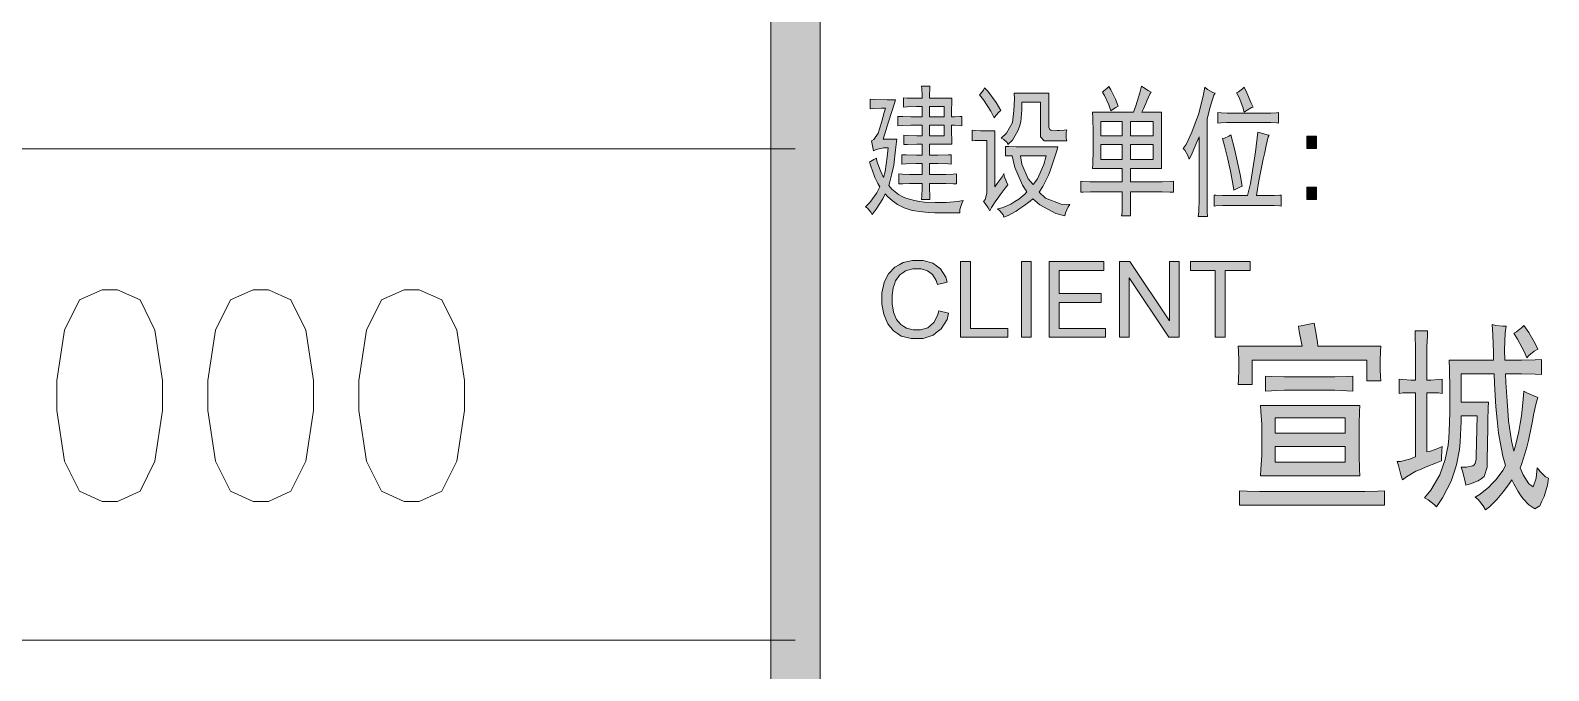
# Model space of a CAD drawing. Header units: millimetres. Extents: x 0 to 586, y 0 to 414.
# Drawn here: x 530.69 to 551.93, y 69.58 to 78.54 of the extents above; entities that cross this region are included whole.
import ezdxf

# ---------------------------------------------------------------- set-up
doc = ezdxf.new("R2010")
doc.units = ezdxf.units.MM

msp = doc.modelspace()

# ---------------------------------------------------------------- hatches: boundary and pattern name
h = msp.add_hatch(color=0)
h.dxf.hatch_style = 2
h.paths.add_polyline_path([(541.736139, 9.860139), (541.048222, 9.860139), (541.048222, 404.223361), (541.736139, 404.223361)])
h = msp.add_hatch(color=0)
h.paths.add_polyline_path([(543.164889, 77.593472), (543.164889, 77.642861), (543.161361, 77.727528), (543.157833, 77.762806), (543.27425, 77.762806), (543.270722, 77.727528), (543.267194, 77.642861), (543.267194, 77.593472), (543.581167, 77.593472), (543.581167, 77.547611), (543.577639, 77.417083), (543.577639, 77.332417), (543.616444, 77.332417), (543.690528, 77.335944), (543.722278, 77.339472), (543.722278, 77.205417), (543.694056, 77.212472), (543.619972, 77.216), (543.577639, 77.216), (543.577639, 77.127806), (543.581167, 76.997278), (543.581167, 76.951417), (543.267194, 76.951417), (543.267194, 76.796194), (543.383611, 76.796194), (543.531778, 76.799722), (543.570583, 76.80325), (543.570583, 76.672722), (543.535306, 76.67625), (543.383611, 76.679778), (543.267194, 76.679778), (543.267194, 76.524556), (543.443583, 76.524556), (543.4965, 76.524556), (543.598806, 76.531611), (543.644667, 76.535139), (543.644667, 76.394028), (543.598806, 76.397556), (543.4965, 76.401083), (543.443583, 76.401083), (543.267194, 76.401083), (543.267194, 76.337583), (543.270722, 76.224694), (543.27425, 76.178833), (543.157833, 76.178833), (543.161361, 76.224694), (543.164889, 76.337583), (543.164889, 76.401083), (543.030833, 76.401083), (542.9885, 76.401083), (542.89325, 76.397556), (542.840333, 76.394028), (542.840333, 76.535139), (542.889722, 76.531611), (542.9885, 76.524556), (543.037889, 76.524556), (543.164889, 76.524556), (543.164889, 76.679778), (543.08375, 76.679778), (542.942639, 76.67625), (542.879139, 76.672722), (542.879139, 76.80325), (542.942639, 76.799722), (543.087278, 76.796194), (543.164889, 76.796194), (543.164889, 76.951417), (543.090806, 76.951417), (542.960278, 76.947889), (542.910889, 76.944361), (542.910889, 77.074889), (542.960278, 77.071361), (543.090806, 77.067833), (543.164889, 77.067833), (543.164889, 77.216), (543.059056, 77.216), (543.006139, 77.216), (542.89325, 77.212472), (542.826222, 77.205417), (542.826222, 77.339472), (542.89325, 77.335944), (543.006139, 77.332417), (543.059056, 77.332417), (543.164889, 77.332417), (543.164889, 77.477056), (543.087278, 77.477056), (542.95675, 77.473528), (542.903833, 77.47), (542.903833, 77.600528), (542.95675, 77.597), (543.087278, 77.593472)])
h.paths.add_polyline_path([(543.471806, 77.067833), (543.471806, 77.216), (543.267194, 77.216), (543.267194, 77.067833)])
h.paths.add_polyline_path([(543.471806, 77.332417), (543.471806, 77.477056), (543.267194, 77.477056), (543.267194, 77.332417)])
h = msp.add_hatch(color=0)
h.paths.add_polyline_path([(546.51275, 77.399444), (546.51275, 76.61275), (546.078833, 76.61275), (546.078833, 76.425778), (546.459833, 76.425778), (546.523333, 76.425778), (546.636222, 76.429306), (546.682083, 76.432833), (546.682083, 76.277611), (546.632694, 76.281139), (546.523333, 76.284667), (546.459833, 76.284667), (546.078833, 76.284667), (546.078833, 76.164722), (546.082361, 75.995389), (546.082361, 75.946), (545.955361, 75.946), (545.962417, 75.995389), (545.965944, 76.164722), (545.965944, 76.284667), (545.592, 76.284667), (545.521444, 76.284667), (545.419139, 76.281139), (545.387389, 76.277611), (545.387389, 76.432833), (545.415611, 76.429306), (545.510861, 76.425778), (545.577889, 76.425778), (545.965944, 76.425778), (545.965944, 76.61275), (545.549667, 76.61275), (545.553194, 76.67625), (545.556722, 76.86675), (545.556722, 76.990222), (545.556722, 77.113694), (545.553194, 77.318306), (545.549667, 77.399444), (546.124694, 77.399444), (546.156444, 77.487639), (546.212889, 77.671083), (546.234056, 77.762806), (546.262278, 77.745167), (546.329306, 77.702833), (546.368111, 77.678139), (546.357528, 77.6605), (546.325778, 77.600528), (546.308139, 77.558194), (546.294028, 77.519389), (546.25875, 77.43825), (546.241111, 77.399444)])
h.paths.add_polyline_path([(546.396333, 76.736222), (546.396333, 76.944361), (546.078833, 76.944361), (546.078833, 76.736222)])
h.paths.add_polyline_path([(546.396333, 77.067833), (546.396333, 77.268917), (546.078833, 77.268917), (546.078833, 77.067833)])
h.paths.add_polyline_path([(545.965944, 76.736222), (545.965944, 76.944361), (545.666083, 76.944361), (545.666083, 76.736222)])
h.paths.add_polyline_path([(545.965944, 77.067833), (545.965944, 77.268917), (545.666083, 77.268917), (545.666083, 77.067833)])
h = msp.add_hatch(color=0)
h.dxf.hatch_style = 2
h.paths.add_polyline_path([(545.775444, 77.75575), (545.803667, 77.713417), (545.870694, 77.579361), (545.9095, 77.484111), (545.87775, 77.466472), (545.824833, 77.431194), (545.803667, 77.417083), (545.775444, 77.50175), (545.719, 77.632278), (545.68725, 77.678139), (545.708417, 77.695778), (545.754278, 77.734583)])
h = msp.add_hatch(color=0)
h.dxf.hatch_style = 2
h.paths.add_polyline_path([(542.794472, 77.572306), (542.783889, 77.540556), (542.695694, 77.265389), (542.618083, 77.021972), (542.812111, 77.021972), (542.794472, 76.870278), (542.769778, 76.658611), (542.755667, 76.595111), (542.741556, 76.535139), (542.713333, 76.42225), (542.699222, 76.372861), (542.741556, 76.319944), (542.833278, 76.245861), (542.886194, 76.221167), (542.939111, 76.196472), (543.059056, 76.161194), (543.129611, 76.150611), (543.200167, 76.140028), (543.348333, 76.132972), (543.425944, 76.1365), (543.503556, 76.1365), (543.662306, 76.150611), (543.739917, 76.161194), (543.71875, 76.122389), (543.694056, 76.037722), (543.694056, 75.991861), (543.56, 75.988333), (543.341278, 75.991861), (543.253083, 75.995389), (543.168417, 76.002444), (543.027306, 76.023611), (542.970861, 76.04125), (542.914417, 76.058889), (542.819167, 76.10475), (542.783889, 76.132972), (542.748611, 76.157667), (542.681583, 76.221167), (542.646306, 76.256444), (542.614556, 76.185889), (542.522833, 76.04125), (542.466389, 75.967167), (542.44875, 75.998917), (542.402889, 76.055361), (542.374667, 76.076528), (542.434639, 76.132972), (542.533417, 76.270556), (542.572222, 76.355222), (542.547528, 76.401083), (542.505194, 76.48575), (542.487556, 76.524556), (542.473444, 76.563361), (542.441694, 76.655083), (542.427583, 76.704472), (542.441694, 76.708), (542.491083, 76.736222), (542.526361, 76.757389), (542.533417, 76.711528), (542.582806, 76.577472), (542.625139, 76.48575), (542.646306, 76.566889), (542.678056, 76.775028), (542.688639, 76.8985), (542.625139, 76.8985), (542.522833, 76.877333), (542.484028, 76.859694), (542.455806, 76.997278), (542.491083, 77.014917), (542.551056, 77.103111), (542.572222, 77.180722), (542.596917, 77.254806), (542.635722, 77.392389), (542.653361, 77.455889), (542.596917, 77.455889), (542.487556, 77.452361), (542.438167, 77.445306), (542.438167, 77.579361), (542.498139, 77.575833), (542.674528, 77.572306)])
h = msp.add_hatch(color=0)
h.dxf.hatch_style = 2
h.paths.add_polyline_path([(544.039778, 77.741639), (544.085639, 77.69225), (544.202056, 77.5335), (544.265556, 77.424139), (544.244389, 77.402972), (544.198528, 77.353583), (544.173833, 77.321833), (544.124444, 77.413556), (544.022139, 77.572306), (543.965694, 77.639333), (543.983333, 77.656972), (544.022139, 77.706361)])
h = msp.add_hatch(color=0)
h.dxf.hatch_style = 2
h.paths.add_polyline_path([(544.921722, 76.997278), (544.872333, 76.997278), (544.822944, 77.053722), (544.819417, 77.106639), (544.819417, 77.540556), (544.561889, 77.540556), (544.561889, 77.431194), (544.54425, 77.261861), (544.526611, 77.198361), (544.505444, 77.138389), (544.427833, 77.007861), (544.364333, 76.944361), (544.35375, 76.972583), (544.307889, 77.018444), (544.272611, 77.036083), (544.346694, 77.103111), (544.427833, 77.254806), (544.438417, 77.339472), (544.449, 77.424139), (544.456056, 77.586417), (544.452528, 77.664028), (544.939361, 77.664028), (544.935833, 77.618167), (544.935833, 77.50175), (544.935833, 77.431194), (544.935833, 77.223056), (544.935833, 77.191306), (544.949944, 77.156028), (544.967583, 77.148972), (544.981694, 77.141917), (545.027556, 77.138389), (545.055778, 77.141917), (545.084, 77.141917), (545.151028, 77.148972), (545.189833, 77.1525), (545.182778, 77.113694), (545.182778, 77.036083), (545.189833, 76.997278)])
h = msp.add_hatch(color=0)
h.dxf.hatch_style = 2
h.paths.add_polyline_path([(547.267694, 77.664028), (547.246528, 77.635806), (547.190083, 77.455889), (547.151278, 77.300667), (547.151278, 76.316417), (547.151278, 76.192944), (547.154806, 76.002444), (547.158333, 75.938944), (547.027806, 75.938944), (547.034861, 76.005972), (547.041917, 76.192944), (547.041917, 76.309361), (547.041917, 77.053722), (546.996056, 76.947889), (546.929028, 76.792667), (546.900806, 76.743278), (546.883167, 76.792667), (546.840833, 76.86675), (546.819667, 76.891444), (546.858472, 76.944361), (546.939611, 77.12075), (546.985472, 77.244222), (547.031333, 77.367694), (547.098361, 77.621694), (547.123056, 77.748694), (547.158333, 77.716944), (547.232417, 77.674611)])
h = msp.add_hatch(color=0)
h.dxf.hatch_style = 2
h.paths.add_polyline_path([(547.673389, 77.748694), (547.708667, 77.667556), (547.768639, 77.526444), (547.796861, 77.47), (547.772167, 77.462944), (547.712194, 77.427667), (547.673389, 77.399444), (547.652222, 77.47), (547.599306, 77.604056), (547.564028, 77.671083), (547.59225, 77.685194), (547.648694, 77.724)])
h = msp.add_hatch(color=0)
h.dxf.hatch_style = 2
h.paths.add_polyline_path([(547.994417, 77.385333), (548.043806, 77.385333), (548.124944, 77.388861), (548.149639, 77.392389), (548.149639, 77.244222), (548.124944, 77.24775), (548.043806, 77.254806), (547.987361, 77.254806), (547.468778, 77.254806), (547.429972, 77.254806), (547.345306, 77.24775), (547.302972, 77.244222), (547.302972, 77.392389), (547.348833, 77.388861), (547.4335, 77.385333), (547.468778, 77.385333)])
h = msp.add_hatch(color=0)
h.dxf.hatch_style = 2
h.paths.add_polyline_path([(544.184417, 77.138389), (544.184417, 77.067833), (544.180889, 76.912611), (544.180889, 76.827944), (544.180889, 76.355222), (544.216167, 76.401083), (544.283194, 76.496333), (544.307889, 76.542194), (544.314944, 76.503389), (544.346694, 76.42225), (544.364333, 76.379917), (544.329056, 76.334056), (544.2585, 76.242333), (544.22675, 76.2), (544.195, 76.157667), (544.135028, 76.065944), (544.110333, 76.016556), (544.089167, 76.058889), (544.046833, 76.122389), (544.022139, 76.147083), (544.046833, 76.178833), (544.071528, 76.267028), (544.071528, 76.323472), (544.071528, 77.004333), (544.008028, 77.004333), (543.905722, 77.000806), (543.866917, 76.997278), (543.866917, 77.145444), (543.905722, 77.141917), (543.983333, 77.138389), (544.022139, 77.138389)])
h = msp.add_hatch(color=0)
h.dxf.hatch_style = 2
h.paths.add_polyline_path([(548.022639, 77.074889), (548.008528, 77.053722), (547.976778, 76.933778), (547.959139, 76.835), (547.937972, 76.73975), (547.878, 76.436361), (547.842722, 76.23175), (548.040278, 76.23175), (548.093194, 76.23175), (548.170806, 76.235278), (548.188444, 76.238806), (548.188444, 76.083583), (548.16375, 76.087111), (548.089667, 76.094167), (548.040278, 76.094167), (547.447611, 76.094167), (547.373528, 76.094167), (547.27475, 76.087111), (547.250056, 76.083583), (547.250056, 76.238806), (547.27475, 76.235278), (547.37, 76.23175), (547.437028, 76.23175), (547.71925, 76.23175), (547.758056, 76.401083), (547.828611, 76.845583), (547.863889, 77.12075), (547.913278, 77.106639), (547.990889, 77.081944)])
h = msp.add_hatch(color=0)
h.paths.add_polyline_path([(544.332583, 76.919667), (544.378444, 76.916139), (544.48075, 76.912611), (544.540722, 76.912611), (545.062833, 76.912611), (545.045194, 76.842056), (544.995806, 76.690361), (544.967583, 76.605694), (544.935833, 76.524556), (544.854694, 76.35875), (544.801778, 76.277611), (544.8935, 76.196472), (545.108694, 76.111806), (545.232167, 76.108278), (545.207472, 76.073), (545.172194, 75.991861), (545.161611, 75.946), (545.034611, 75.981278), (544.812361, 76.101222), (544.713583, 76.185889), (544.674778, 76.154139), (544.586583, 76.087111), (544.533667, 76.051833), (544.48075, 76.013028), (544.367861, 75.953056), (544.307889, 75.931889), (544.297306, 75.960111), (544.251444, 76.020083), (544.219694, 76.044778), (544.283194, 76.062417), (544.406667, 76.111806), (544.463111, 76.147083), (544.519556, 76.182361), (544.604222, 76.252917), (544.632444, 76.284667), (544.568944, 76.376389), (544.463111, 76.626861), (544.424306, 76.789139), (544.332583, 76.789139)])
h.paths.add_polyline_path([(544.720639, 76.386972), (544.777083, 76.464583), (544.868806, 76.665667), (544.900556, 76.789139), (544.540722, 76.789139), (544.561889, 76.669194), (544.650083, 76.468111)])
h = msp.add_hatch(color=0)
h.dxf.hatch_style = 2
h.paths.add_polyline_path([(547.482889, 77.081944), (547.535806, 76.884389), (547.616944, 76.524556), (547.645167, 76.362278), (547.609889, 76.348167), (547.553444, 76.319944), (547.52875, 76.309361), (547.514639, 76.397556), (547.479361, 76.573944), (547.461722, 76.658611), (547.444083, 76.743278), (547.394694, 76.926722), (547.366472, 77.029028), (547.394694, 77.036083), (547.454667, 77.064306)])
h = msp.add_hatch(color=0)
h.dxf.hatch_style = 2
h.paths.add_polyline_path([(548.682333, 76.891444), (548.548278, 76.891444), (548.548278, 77.060778), (548.682333, 77.060778)])
h = msp.add_hatch(color=0)
h.dxf.hatch_style = 2
h.paths.add_polyline_path([(548.682333, 76.178833), (548.548278, 76.178833), (548.548278, 76.348167), (548.682333, 76.348167)])
h = msp.add_hatch(color=0)
h.dxf.hatch_style = 2
h.paths.add_polyline_path([(543.397722, 74.619556), (543.535306, 74.584278), (543.514139, 74.499611), (543.433, 74.365556), (543.376556, 74.323222), (543.320111, 74.277361), (543.179, 74.2315), (543.097861, 74.2315), (543.013194, 74.2315), (542.872083, 74.266778), (542.819167, 74.302056), (542.76625, 74.337333), (542.685111, 74.436111), (542.656889, 74.503139), (542.628667, 74.570167), (542.600444, 74.711278), (542.600444, 74.785361), (542.600444, 74.870028), (542.632194, 75.014667), (542.663944, 75.074639), (542.695694, 75.138139), (542.783889, 75.229861), (542.843861, 75.261611), (542.900306, 75.293361), (543.030833, 75.325111), (543.101389, 75.325111), (543.179, 75.325111), (543.313056, 75.286306), (543.365972, 75.2475), (543.422417, 75.205167), (543.4965, 75.092278), (543.517667, 75.018194), (543.380083, 74.986444), (543.362444, 75.042889), (543.309528, 75.127556), (543.27425, 75.155778), (543.238972, 75.180472), (543.150778, 75.208694), (543.097861, 75.208694), (543.034361, 75.208694), (542.932056, 75.176944), (542.89325, 75.148722), (542.850917, 75.1205), (542.794472, 75.039361), (542.776833, 74.989972), (542.759194, 74.940583), (542.745083, 74.838278), (542.745083, 74.788889), (542.745083, 74.718333), (542.762722, 74.601917), (542.783889, 74.552528), (542.805056, 74.499611), (542.865028, 74.425528), (542.907361, 74.400833), (542.946167, 74.376139), (543.037889, 74.351444), (543.087278, 74.351444), (543.143722, 74.351444), (543.246028, 74.383194), (543.284833, 74.418472), (543.327167, 74.45375), (543.380083, 74.552528)])
h = msp.add_hatch(color=0)
h.dxf.hatch_style = 2
h.paths.add_polyline_path([(543.701111, 74.249139), (543.701111, 75.307472), (543.842222, 75.307472), (543.842222, 74.372611), (544.364333, 74.372611), (544.364333, 74.249139)])
h = msp.add_hatch(color=0)
h.dxf.hatch_style = 2
h.paths.add_polyline_path([(544.554833, 74.249139), (544.554833, 75.307472), (544.692417, 75.307472), (544.692417, 74.249139)])
h = msp.add_hatch(color=0)
h.dxf.hatch_style = 2
h.paths.add_polyline_path([(544.942889, 74.249139), (544.942889, 75.307472), (545.708417, 75.307472), (545.708417, 75.184), (545.084, 75.184), (545.084, 74.859444), (545.669611, 74.859444), (545.669611, 74.735972), (545.084, 74.735972), (545.084, 74.372611), (545.733111, 74.372611), (545.733111, 74.249139)])
h = msp.add_hatch(color=0)
h.dxf.hatch_style = 2
h.paths.add_polyline_path([(545.927139, 74.249139), (545.927139, 75.307472), (546.071778, 75.307472), (546.625639, 74.478444), (546.625639, 75.307472), (546.759694, 75.307472), (546.759694, 74.249139), (546.615056, 74.249139), (546.061194, 75.081694), (546.061194, 74.249139)])
h = msp.add_hatch(color=0)
h.dxf.hatch_style = 2
h.paths.add_polyline_path([(547.264167, 74.249139), (547.264167, 75.184), (546.918444, 75.184), (546.918444, 75.307472), (547.754528, 75.307472), (547.754528, 75.184), (547.405278, 75.184), (547.405278, 74.249139)])
h = msp.add_hatch(color=0)
h.dxf.hatch_style = 2
h.paths.add_polyline_path([(548.650583, 74.446694), (548.668222, 74.344389), (548.696444, 74.182111), (548.7035, 74.125667), (549.581917, 74.125667), (549.578389, 74.055111), (549.574861, 73.921056), (549.574861, 73.861083), (549.574861, 73.804639), (549.578389, 73.695278), (549.581917, 73.638833), (549.387889, 73.638833), (549.387889, 73.928111), (547.78275, 73.928111), (547.78275, 73.585917), (547.588722, 73.585917), (547.59225, 73.656472), (547.595778, 73.790528), (547.595778, 73.8505), (547.595778, 73.917528), (547.59225, 74.055111), (547.588722, 74.125667), (548.484778, 74.125667), (548.470667, 74.192694), (548.442444, 74.330278), (548.431861, 74.404361), (548.470667, 74.407889), (548.580028, 74.432583)])
h = msp.add_hatch(color=0)
h.dxf.hatch_style = 2
h.paths.add_polyline_path([(551.585694, 73.494194), (551.6245, 73.473028), (551.723278, 73.430694), (551.779722, 73.406), (551.758556, 73.328389), (551.71975, 73.162583), (551.705639, 73.074389), (551.688, 72.986194), (551.649194, 72.80275), (551.6245, 72.711028), (551.599806, 72.615778), (551.553944, 72.471139), (551.532778, 72.42175), (551.575111, 72.322972), (551.652722, 72.1995), (551.680944, 72.178333), (551.712694, 72.157167), (551.758556, 72.277111), (551.772667, 72.42175), (551.811472, 72.372361), (551.889083, 72.298278), (551.931417, 72.277111), (551.913778, 72.181861), (551.867917, 72.023111), (551.836167, 71.956083), (551.807944, 71.889056), (551.737389, 71.85025), (551.695056, 71.878472), (551.652722, 71.906694), (551.575111, 71.987833), (551.539833, 72.04075), (551.504556, 72.090139), (551.444583, 72.1995), (551.416361, 72.255944), (551.381083, 72.1995), (551.299944, 72.090139), (551.254083, 72.033694), (551.204694, 71.97725), (551.102389, 71.878472), (551.045944, 71.832611), (551.014194, 71.889056), (550.943639, 71.97725), (550.901306, 72.012528), (550.971861, 72.054861), (551.095333, 72.153639), (551.144722, 72.206556), (551.197639, 72.259472), (551.289361, 72.382944), (551.328167, 72.4535), (551.289361, 72.587556), (551.229389, 72.905056), (551.21175, 73.092028), (551.194111, 73.275472), (551.172944, 73.600028), (551.169417, 73.737611), (550.707278, 73.737611), (550.707278, 73.338972), (551.088278, 73.338972), (551.08475, 73.261361), (551.081222, 73.084972), (551.081222, 72.986194), (551.070639, 72.531111), (551.070639, 72.432333), (551.028306, 72.301806), (550.985972, 72.270056), (550.943639, 72.241833), (550.837806, 72.195972), (550.770778, 72.178333), (550.760194, 72.248889), (550.728444, 72.375889), (550.707278, 72.432333), (550.781361, 72.432333), (550.873083, 72.449972), (550.890722, 72.464083), (550.904833, 72.481722), (550.918944, 72.541694), (550.918944, 72.587556), (550.929528, 73.152), (550.707278, 73.152), (550.707278, 73.070861), (550.700222, 72.883889), (550.693167, 72.781583), (550.686111, 72.679278), (550.643778, 72.464083), (550.604972, 72.347667), (550.569694, 72.234778), (550.446222, 72.001944), (550.361556, 71.878472), (550.329806, 71.910222), (550.245139, 71.973722), (550.192222, 72.001944), (550.283944, 72.111306), (550.407417, 72.3265), (550.446222, 72.432333), (550.485028, 72.538167), (550.527361, 72.73925), (550.534417, 72.838028), (550.541472, 72.933278), (550.548528, 73.190806), (550.548528, 73.353083), (550.548528, 73.518889), (550.545, 73.804639), (550.537944, 73.928111), (551.158833, 73.928111), (551.158833, 74.033944), (551.151778, 74.280889), (551.141194, 74.425528), (551.190583, 74.414944), (551.289361, 74.404361), (551.335222, 74.404361), (551.324639, 74.309111), (551.314056, 74.07275), (551.317583, 73.928111), (551.451639, 73.928111), (551.550417, 73.928111), (551.740917, 73.931639), (551.832639, 73.938694), (551.832639, 73.727028), (551.740917, 73.734083), (551.550417, 73.737611), (551.451639, 73.737611), (551.328167, 73.737611), (551.331694, 73.617667), (551.349333, 73.356611), (551.359917, 73.219028), (551.3705, 73.081444), (551.412833, 72.799222), (551.444583, 72.654583), (551.469278, 72.735722), (551.515139, 72.92975), (551.532778, 73.042639), (551.550417, 73.152), (551.575111, 73.377778)])
h = msp.add_hatch(color=0)
h.dxf.hatch_style = 2
h.paths.add_polyline_path([(551.585694, 74.414944), (551.652722, 74.316167), (551.747972, 74.150361), (551.779722, 74.083333), (551.730333, 74.055111), (551.65625, 73.995139), (551.628028, 73.959861), (551.589222, 74.048056), (551.4975, 74.220917), (551.444583, 74.305583), (551.479861, 74.32675), (551.550417, 74.383194)])
h = msp.add_hatch(color=0)
h.dxf.hatch_style = 2
h.paths.add_polyline_path([(550.432111, 72.520528), (550.361556, 72.492306), (550.216917, 72.435861), (550.146361, 72.404111), (550.072278, 72.375889), (549.94175, 72.298278), (549.885306, 72.255944), (549.864139, 72.3265), (549.828861, 72.4535), (549.811222, 72.509944), (549.857083, 72.509944), (549.984083, 72.541694), (550.06875, 72.576972), (550.06875, 73.473028), (550.008778, 73.473028), (549.892361, 73.4695), (549.839444, 73.462444), (549.839444, 73.663528), (549.892361, 73.656472), (550.008778, 73.649417), (550.06875, 73.649417), (550.06875, 74.048056), (550.06875, 74.111556), (550.065222, 74.252667), (550.061694, 74.337333), (550.238083, 74.337333), (550.234556, 74.266778), (550.2275, 74.122139), (550.2275, 74.048056), (550.2275, 73.649417), (550.283944, 73.649417), (550.389778, 73.656472), (550.442694, 73.663528), (550.442694, 73.462444), (550.389778, 73.4695), (550.283944, 73.473028), (550.2275, 73.473028), (550.2275, 72.644), (550.276889, 72.654583), (550.382722, 72.693389), (550.442694, 72.721611), (550.435639, 72.665167), (550.432111, 72.566389)])
h = msp.add_hatch(color=0)
h.dxf.hatch_style = 2
h.paths.add_polyline_path([(548.855194, 73.695278), (548.939861, 73.695278), (549.109194, 73.702333), (549.193861, 73.705861), (549.193861, 73.494194), (549.109194, 73.50125), (548.939861, 73.508306), (548.855194, 73.508306), (548.333083, 73.508306), (548.234306, 73.508306), (548.054389, 73.50125), (547.969722, 73.494194), (547.969722, 73.705861), (548.054389, 73.702333), (548.230778, 73.695278), (548.3225, 73.695278)])
h = msp.add_hatch(color=0)
h.paths.add_polyline_path([(549.289111, 73.296639), (549.285583, 73.211972), (549.282056, 73.032056), (549.282056, 72.92975), (549.282056, 72.696917), (549.282056, 72.598139), (549.285583, 72.404111), (549.289111, 72.308861), (547.899167, 72.308861), (547.906222, 72.404111), (547.916806, 72.594611), (547.916806, 72.686333), (547.916806, 72.92975), (547.916806, 73.032056), (547.906222, 73.211972), (547.899167, 73.296639)])
h.paths.add_polyline_path([(549.0845, 72.499361), (549.0845, 72.721611), (548.103778, 72.721611), (548.103778, 72.499361)])
h.paths.add_polyline_path([(549.0845, 72.908583), (549.0845, 73.12025), (548.103778, 73.12025), (548.103778, 72.908583)])
h = msp.add_hatch(color=0)
h.dxf.hatch_style = 2
h.paths.add_polyline_path([(549.271472, 72.090139), (549.359667, 72.090139), (549.543111, 72.093667), (549.634833, 72.100722), (549.634833, 71.899639), (547.606361, 71.899639), (547.606361, 72.100722), (547.712194, 72.093667), (547.885056, 72.090139), (547.952083, 72.090139)])

# ---------------------------------------------------------------- linework, layer by layer
at = {"color": 0, "lineweight": 0}
for points in [[(541.736139, 9.860139), (541.048222, 9.860139), (541.048222, 404.223361), (541.736139, 404.223361)], [(543.164889, 77.593472), (543.164889, 77.642861), (543.161361, 77.727528), (543.157833, 77.762806), (543.27425, 77.762806), (543.270722, 77.727528), (543.267194, 77.642861), (543.267194, 77.593472), (543.581167, 77.593472), (543.581167, 77.547611), (543.577639, 77.417083), (543.577639, 77.332417), (543.616444, 77.332417), (543.690528, 77.335944), (543.722278, 77.339472), (543.722278, 77.205417), (543.694056, 77.212472), (543.619972, 77.216), (543.577639, 77.216), (543.577639, 77.127806), (543.581167, 76.997278), (543.581167, 76.951417), (543.267194, 76.951417), (543.267194, 76.796194), (543.383611, 76.796194), (543.531778, 76.799722), (543.570583, 76.80325), (543.570583, 76.672722), (543.535306, 76.67625), (543.383611, 76.679778), (543.267194, 76.679778), (543.267194, 76.524556), (543.443583, 76.524556), (543.4965, 76.524556), (543.598806, 76.531611), (543.644667, 76.535139), (543.644667, 76.394028), (543.598806, 76.397556), (543.4965, 76.401083), (543.443583, 76.401083), (543.267194, 76.401083), (543.267194, 76.337583), (543.270722, 76.224694), (543.27425, 76.178833), (543.157833, 76.178833), (543.161361, 76.224694), (543.164889, 76.337583), (543.164889, 76.401083), (543.030833, 76.401083), (542.9885, 76.401083), (542.89325, 76.397556), (542.840333, 76.394028), (542.840333, 76.535139), (542.889722, 76.531611), (542.9885, 76.524556), (543.037889, 76.524556), (543.164889, 76.524556), (543.164889, 76.679778), (543.08375, 76.679778), (542.942639, 76.67625), (542.879139, 76.672722), (542.879139, 76.80325), (542.942639, 76.799722), (543.087278, 76.796194), (543.164889, 76.796194), (543.164889, 76.951417), (543.090806, 76.951417), (542.960278, 76.947889), (542.910889, 76.944361), (542.910889, 77.074889), (542.960278, 77.071361), (543.090806, 77.067833), (543.164889, 77.067833), (543.164889, 77.216), (543.059056, 77.216), (543.006139, 77.216), (542.89325, 77.212472), (542.826222, 77.205417), (542.826222, 77.339472), (542.89325, 77.335944), (543.006139, 77.332417), (543.059056, 77.332417), (543.164889, 77.332417), (543.164889, 77.477056), (543.087278, 77.477056), (542.95675, 77.473528), (542.903833, 77.47), (542.903833, 77.600528), (542.95675, 77.597), (543.087278, 77.593472)], [(546.51275, 77.399444), (546.51275, 76.61275), (546.078833, 76.61275), (546.078833, 76.425778), (546.459833, 76.425778), (546.523333, 76.425778), (546.636222, 76.429306), (546.682083, 76.432833), (546.682083, 76.277611), (546.632694, 76.281139), (546.523333, 76.284667), (546.459833, 76.284667), (546.078833, 76.284667), (546.078833, 76.164722), (546.082361, 75.995389), (546.082361, 75.946), (545.955361, 75.946), (545.962417, 75.995389), (545.965944, 76.164722), (545.965944, 76.284667), (545.592, 76.284667), (545.521444, 76.284667), (545.419139, 76.281139), (545.387389, 76.277611), (545.387389, 76.432833), (545.415611, 76.429306), (545.510861, 76.425778), (545.577889, 76.425778), (545.965944, 76.425778), (545.965944, 76.61275), (545.549667, 76.61275), (545.553194, 76.67625), (545.556722, 76.86675), (545.556722, 76.990222), (545.556722, 77.113694), (545.553194, 77.318306), (545.549667, 77.399444), (546.124694, 77.399444), (546.156444, 77.487639), (546.212889, 77.671083), (546.234056, 77.762806), (546.262278, 77.745167), (546.329306, 77.702833), (546.368111, 77.678139), (546.357528, 77.6605), (546.325778, 77.600528), (546.308139, 77.558194), (546.294028, 77.519389), (546.25875, 77.43825), (546.241111, 77.399444)], [(545.775444, 77.75575), (545.803667, 77.713417), (545.870694, 77.579361), (545.9095, 77.484111), (545.87775, 77.466472), (545.824833, 77.431194), (545.803667, 77.417083), (545.775444, 77.50175), (545.719, 77.632278), (545.68725, 77.678139), (545.708417, 77.695778), (545.754278, 77.734583)], [(542.794472, 77.572306), (542.783889, 77.540556), (542.695694, 77.265389), (542.618083, 77.021972), (542.812111, 77.021972), (542.794472, 76.870278), (542.769778, 76.658611), (542.755667, 76.595111), (542.741556, 76.535139), (542.713333, 76.42225), (542.699222, 76.372861), (542.741556, 76.319944), (542.833278, 76.245861), (542.886194, 76.221167), (542.939111, 76.196472), (543.059056, 76.161194), (543.129611, 76.150611), (543.200167, 76.140028), (543.348333, 76.132972), (543.425944, 76.1365), (543.503556, 76.1365), (543.662306, 76.150611), (543.739917, 76.161194), (543.71875, 76.122389), (543.694056, 76.037722), (543.694056, 75.991861), (543.56, 75.988333), (543.341278, 75.991861), (543.253083, 75.995389), (543.168417, 76.002444), (543.027306, 76.023611), (542.970861, 76.04125), (542.914417, 76.058889), (542.819167, 76.10475), (542.783889, 76.132972), (542.748611, 76.157667), (542.681583, 76.221167), (542.646306, 76.256444), (542.614556, 76.185889), (542.522833, 76.04125), (542.466389, 75.967167), (542.44875, 75.998917), (542.402889, 76.055361), (542.374667, 76.076528), (542.434639, 76.132972), (542.533417, 76.270556), (542.572222, 76.355222), (542.547528, 76.401083), (542.505194, 76.48575), (542.487556, 76.524556), (542.473444, 76.563361), (542.441694, 76.655083), (542.427583, 76.704472), (542.441694, 76.708), (542.491083, 76.736222), (542.526361, 76.757389), (542.533417, 76.711528), (542.582806, 76.577472), (542.625139, 76.48575), (542.646306, 76.566889), (542.678056, 76.775028), (542.688639, 76.8985), (542.625139, 76.8985), (542.522833, 76.877333), (542.484028, 76.859694), (542.455806, 76.997278), (542.491083, 77.014917), (542.551056, 77.103111), (542.572222, 77.180722), (542.596917, 77.254806), (542.635722, 77.392389), (542.653361, 77.455889), (542.596917, 77.455889), (542.487556, 77.452361), (542.438167, 77.445306), (542.438167, 77.579361), (542.498139, 77.575833), (542.674528, 77.572306)], [(544.039778, 77.741639), (544.085639, 77.69225), (544.202056, 77.5335), (544.265556, 77.424139), (544.244389, 77.402972), (544.198528, 77.353583), (544.173833, 77.321833), (544.124444, 77.413556), (544.022139, 77.572306), (543.965694, 77.639333), (543.983333, 77.656972), (544.022139, 77.706361)], [(544.921722, 76.997278), (544.872333, 76.997278), (544.822944, 77.053722), (544.819417, 77.106639), (544.819417, 77.540556), (544.561889, 77.540556), (544.561889, 77.431194), (544.54425, 77.261861), (544.526611, 77.198361), (544.505444, 77.138389), (544.427833, 77.007861), (544.364333, 76.944361), (544.35375, 76.972583), (544.307889, 77.018444), (544.272611, 77.036083), (544.346694, 77.103111), (544.427833, 77.254806), (544.438417, 77.339472), (544.449, 77.424139), (544.456056, 77.586417), (544.452528, 77.664028), (544.939361, 77.664028), (544.935833, 77.618167), (544.935833, 77.50175), (544.935833, 77.431194), (544.935833, 77.223056), (544.935833, 77.191306), (544.949944, 77.156028), (544.967583, 77.148972), (544.981694, 77.141917), (545.027556, 77.138389), (545.055778, 77.141917), (545.084, 77.141917), (545.151028, 77.148972), (545.189833, 77.1525), (545.182778, 77.113694), (545.182778, 77.036083), (545.189833, 76.997278)], [(547.267694, 77.664028), (547.246528, 77.635806), (547.190083, 77.455889), (547.151278, 77.300667), (547.151278, 76.316417), (547.151278, 76.192944), (547.154806, 76.002444), (547.158333, 75.938944), (547.027806, 75.938944), (547.034861, 76.005972), (547.041917, 76.192944), (547.041917, 76.309361), (547.041917, 77.053722), (546.996056, 76.947889), (546.929028, 76.792667), (546.900806, 76.743278), (546.883167, 76.792667), (546.840833, 76.86675), (546.819667, 76.891444), (546.858472, 76.944361), (546.939611, 77.12075), (546.985472, 77.244222), (547.031333, 77.367694), (547.098361, 77.621694), (547.123056, 77.748694), (547.158333, 77.716944), (547.232417, 77.674611)], [(547.673389, 77.748694), (547.708667, 77.667556), (547.768639, 77.526444), (547.796861, 77.47), (547.772167, 77.462944), (547.712194, 77.427667), (547.673389, 77.399444), (547.652222, 77.47), (547.599306, 77.604056), (547.564028, 77.671083), (547.59225, 77.685194), (547.648694, 77.724)], [(543.471806, 77.332417), (543.471806, 77.477056), (543.267194, 77.477056), (543.267194, 77.332417)], [(547.994417, 77.385333), (548.043806, 77.385333), (548.124944, 77.388861), (548.149639, 77.392389), (548.149639, 77.244222), (548.124944, 77.24775), (548.043806, 77.254806), (547.987361, 77.254806), (547.468778, 77.254806), (547.429972, 77.254806), (547.345306, 77.24775), (547.302972, 77.244222), (547.302972, 77.392389), (547.348833, 77.388861), (547.4335, 77.385333), (547.468778, 77.385333)], [(543.471806, 77.067833), (543.471806, 77.216), (543.267194, 77.216), (543.267194, 77.067833)], [(544.184417, 77.138389), (544.184417, 77.067833), (544.180889, 76.912611), (544.180889, 76.827944), (544.180889, 76.355222), (544.216167, 76.401083), (544.283194, 76.496333), (544.307889, 76.542194), (544.314944, 76.503389), (544.346694, 76.42225), (544.364333, 76.379917), (544.329056, 76.334056), (544.2585, 76.242333), (544.22675, 76.2), (544.195, 76.157667), (544.135028, 76.065944), (544.110333, 76.016556), (544.089167, 76.058889), (544.046833, 76.122389), (544.022139, 76.147083), (544.046833, 76.178833), (544.071528, 76.267028), (544.071528, 76.323472), (544.071528, 77.004333), (544.008028, 77.004333), (543.905722, 77.000806), (543.866917, 76.997278), (543.866917, 77.145444), (543.905722, 77.141917), (543.983333, 77.138389), (544.022139, 77.138389)], [(545.965944, 77.067833), (545.965944, 77.268917), (545.666083, 77.268917), (545.666083, 77.067833)], [(546.396333, 77.067833), (546.396333, 77.268917), (546.078833, 77.268917), (546.078833, 77.067833)], [(548.022639, 77.074889), (548.008528, 77.053722), (547.976778, 76.933778), (547.959139, 76.835), (547.937972, 76.73975), (547.878, 76.436361), (547.842722, 76.23175), (548.040278, 76.23175), (548.093194, 76.23175), (548.170806, 76.235278), (548.188444, 76.238806), (548.188444, 76.083583), (548.16375, 76.087111), (548.089667, 76.094167), (548.040278, 76.094167), (547.447611, 76.094167), (547.373528, 76.094167), (547.27475, 76.087111), (547.250056, 76.083583), (547.250056, 76.238806), (547.27475, 76.235278), (547.37, 76.23175), (547.437028, 76.23175), (547.71925, 76.23175), (547.758056, 76.401083), (547.828611, 76.845583), (547.863889, 77.12075), (547.913278, 77.106639), (547.990889, 77.081944)], [(544.332583, 76.919667), (544.378444, 76.916139), (544.48075, 76.912611), (544.540722, 76.912611), (545.062833, 76.912611), (545.045194, 76.842056), (544.995806, 76.690361), (544.967583, 76.605694), (544.935833, 76.524556), (544.854694, 76.35875), (544.801778, 76.277611), (544.8935, 76.196472), (545.108694, 76.111806), (545.232167, 76.108278), (545.207472, 76.073), (545.172194, 75.991861), (545.161611, 75.946), (545.034611, 75.981278), (544.812361, 76.101222), (544.713583, 76.185889), (544.674778, 76.154139), (544.586583, 76.087111), (544.533667, 76.051833), (544.48075, 76.013028), (544.367861, 75.953056), (544.307889, 75.931889), (544.297306, 75.960111), (544.251444, 76.020083), (544.219694, 76.044778), (544.283194, 76.062417), (544.406667, 76.111806), (544.463111, 76.147083), (544.519556, 76.182361), (544.604222, 76.252917), (544.632444, 76.284667), (544.568944, 76.376389), (544.463111, 76.626861), (544.424306, 76.789139), (544.332583, 76.789139)], [(545.965944, 76.736222), (545.965944, 76.944361), (545.666083, 76.944361), (545.666083, 76.736222)], [(546.396333, 76.736222), (546.396333, 76.944361), (546.078833, 76.944361), (546.078833, 76.736222)], [(547.482889, 77.081944), (547.535806, 76.884389), (547.616944, 76.524556), (547.645167, 76.362278), (547.609889, 76.348167), (547.553444, 76.319944), (547.52875, 76.309361), (547.514639, 76.397556), (547.479361, 76.573944), (547.461722, 76.658611), (547.444083, 76.743278), (547.394694, 76.926722), (547.366472, 77.029028), (547.394694, 77.036083), (547.454667, 77.064306)], [(548.682333, 76.891444), (548.548278, 76.891444), (548.548278, 77.060778), (548.682333, 77.060778)], [(544.720639, 76.386972), (544.777083, 76.464583), (544.868806, 76.665667), (544.900556, 76.789139), (544.540722, 76.789139), (544.561889, 76.669194), (544.650083, 76.468111)], [(548.682333, 76.178833), (548.548278, 76.178833), (548.548278, 76.348167), (548.682333, 76.348167)], [(543.397722, 74.619556), (543.535306, 74.584278), (543.514139, 74.499611), (543.433, 74.365556), (543.376556, 74.323222), (543.320111, 74.277361), (543.179, 74.2315), (543.097861, 74.2315), (543.013194, 74.2315), (542.872083, 74.266778), (542.819167, 74.302056), (542.76625, 74.337333), (542.685111, 74.436111), (542.656889, 74.503139), (542.628667, 74.570167), (542.600444, 74.711278), (542.600444, 74.785361), (542.600444, 74.870028), (542.632194, 75.014667), (542.663944, 75.074639), (542.695694, 75.138139), (542.783889, 75.229861), (542.843861, 75.261611), (542.900306, 75.293361), (543.030833, 75.325111), (543.101389, 75.325111), (543.179, 75.325111), (543.313056, 75.286306), (543.365972, 75.2475), (543.422417, 75.205167), (543.4965, 75.092278), (543.517667, 75.018194), (543.380083, 74.986444), (543.362444, 75.042889), (543.309528, 75.127556), (543.27425, 75.155778), (543.238972, 75.180472), (543.150778, 75.208694), (543.097861, 75.208694), (543.034361, 75.208694), (542.932056, 75.176944), (542.89325, 75.148722), (542.850917, 75.1205), (542.794472, 75.039361), (542.776833, 74.989972), (542.759194, 74.940583), (542.745083, 74.838278), (542.745083, 74.788889), (542.745083, 74.718333), (542.762722, 74.601917), (542.783889, 74.552528), (542.805056, 74.499611), (542.865028, 74.425528), (542.907361, 74.400833), (542.946167, 74.376139), (543.037889, 74.351444), (543.087278, 74.351444), (543.143722, 74.351444), (543.246028, 74.383194), (543.284833, 74.418472), (543.327167, 74.45375), (543.380083, 74.552528)], [(543.701111, 74.249139), (543.701111, 75.307472), (543.842222, 75.307472), (543.842222, 74.372611), (544.364333, 74.372611), (544.364333, 74.249139)], [(544.554833, 74.249139), (544.554833, 75.307472), (544.692417, 75.307472), (544.692417, 74.249139)], [(544.942889, 74.249139), (544.942889, 75.307472), (545.708417, 75.307472), (545.708417, 75.184), (545.084, 75.184), (545.084, 74.859444), (545.669611, 74.859444), (545.669611, 74.735972), (545.084, 74.735972), (545.084, 74.372611), (545.733111, 74.372611), (545.733111, 74.249139)], [(545.927139, 74.249139), (545.927139, 75.307472), (546.071778, 75.307472), (546.625639, 74.478444), (546.625639, 75.307472), (546.759694, 75.307472), (546.759694, 74.249139), (546.615056, 74.249139), (546.061194, 75.081694), (546.061194, 74.249139)], [(547.264167, 74.249139), (547.264167, 75.184), (546.918444, 75.184), (546.918444, 75.307472), (547.754528, 75.307472), (547.754528, 75.184), (547.405278, 75.184), (547.405278, 74.249139)], [(531.692556, 74.912361), (531.375056, 74.77125), (531.163389, 74.347917), (531.057556, 73.645889), (531.057556, 73.222556), (531.163389, 72.517), (531.375056, 72.093667), (531.692556, 71.952556), (531.904222, 71.952556), (532.221722, 72.093667), (532.429861, 72.517), (532.535694, 73.222556), (532.535694, 73.645889), (532.429861, 74.347917), (532.221722, 74.77125), (531.904222, 74.912361)], [(533.805694, 74.912361), (533.488194, 74.77125), (533.276528, 74.347917), (533.170694, 73.645889), (533.170694, 73.222556), (533.276528, 72.517), (533.488194, 72.093667), (533.805694, 71.952556), (534.017361, 71.952556), (534.331333, 72.093667), (534.543, 72.517), (534.648833, 73.222556), (534.648833, 73.645889), (534.543, 74.347917), (534.331333, 74.77125), (534.017361, 74.912361)], [(535.918833, 74.912361), (535.601333, 74.77125), (535.389667, 74.347917), (535.283833, 73.645889), (535.283833, 73.222556), (535.389667, 72.517), (535.601333, 72.093667), (535.918833, 71.952556), (536.126972, 71.952556), (536.444472, 72.093667), (536.656139, 72.517), (536.761972, 73.222556), (536.761972, 73.645889), (536.656139, 74.347917), (536.444472, 74.77125), (536.126972, 74.912361)], [(548.650583, 74.446694), (548.668222, 74.344389), (548.696444, 74.182111), (548.7035, 74.125667), (549.581917, 74.125667), (549.578389, 74.055111), (549.574861, 73.921056), (549.574861, 73.861083), (549.574861, 73.804639), (549.578389, 73.695278), (549.581917, 73.638833), (549.387889, 73.638833), (549.387889, 73.928111), (547.78275, 73.928111), (547.78275, 73.585917), (547.588722, 73.585917), (547.59225, 73.656472), (547.595778, 73.790528), (547.595778, 73.8505), (547.595778, 73.917528), (547.59225, 74.055111), (547.588722, 74.125667), (548.484778, 74.125667), (548.470667, 74.192694), (548.442444, 74.330278), (548.431861, 74.404361), (548.470667, 74.407889), (548.580028, 74.432583)], [(551.585694, 73.494194), (551.6245, 73.473028), (551.723278, 73.430694), (551.779722, 73.406), (551.758556, 73.328389), (551.71975, 73.162583), (551.705639, 73.074389), (551.688, 72.986194), (551.649194, 72.80275), (551.6245, 72.711028), (551.599806, 72.615778), (551.553944, 72.471139), (551.532778, 72.42175), (551.575111, 72.322972), (551.652722, 72.1995), (551.680944, 72.178333), (551.712694, 72.157167), (551.758556, 72.277111), (551.772667, 72.42175), (551.811472, 72.372361), (551.889083, 72.298278), (551.931417, 72.277111), (551.913778, 72.181861), (551.867917, 72.023111), (551.836167, 71.956083), (551.807944, 71.889056), (551.737389, 71.85025), (551.695056, 71.878472), (551.652722, 71.906694), (551.575111, 71.987833), (551.539833, 72.04075), (551.504556, 72.090139), (551.444583, 72.1995), (551.416361, 72.255944), (551.381083, 72.1995), (551.299944, 72.090139), (551.254083, 72.033694), (551.204694, 71.97725), (551.102389, 71.878472), (551.045944, 71.832611), (551.014194, 71.889056), (550.943639, 71.97725), (550.901306, 72.012528), (550.971861, 72.054861), (551.095333, 72.153639), (551.144722, 72.206556), (551.197639, 72.259472), (551.289361, 72.382944), (551.328167, 72.4535), (551.289361, 72.587556), (551.229389, 72.905056), (551.21175, 73.092028), (551.194111, 73.275472), (551.172944, 73.600028), (551.169417, 73.737611), (550.707278, 73.737611), (550.707278, 73.338972), (551.088278, 73.338972), (551.08475, 73.261361), (551.081222, 73.084972), (551.081222, 72.986194), (551.070639, 72.531111), (551.070639, 72.432333), (551.028306, 72.301806), (550.985972, 72.270056), (550.943639, 72.241833), (550.837806, 72.195972), (550.770778, 72.178333), (550.760194, 72.248889), (550.728444, 72.375889), (550.707278, 72.432333), (550.781361, 72.432333), (550.873083, 72.449972), (550.890722, 72.464083), (550.904833, 72.481722), (550.918944, 72.541694), (550.918944, 72.587556), (550.929528, 73.152), (550.707278, 73.152), (550.707278, 73.070861), (550.700222, 72.883889), (550.693167, 72.781583), (550.686111, 72.679278), (550.643778, 72.464083), (550.604972, 72.347667), (550.569694, 72.234778), (550.446222, 72.001944), (550.361556, 71.878472), (550.329806, 71.910222), (550.245139, 71.973722), (550.192222, 72.001944), (550.283944, 72.111306), (550.407417, 72.3265), (550.446222, 72.432333), (550.485028, 72.538167), (550.527361, 72.73925), (550.534417, 72.838028), (550.541472, 72.933278), (550.548528, 73.190806), (550.548528, 73.353083), (550.548528, 73.518889), (550.545, 73.804639), (550.537944, 73.928111), (551.158833, 73.928111), (551.158833, 74.033944), (551.151778, 74.280889), (551.141194, 74.425528), (551.190583, 74.414944), (551.289361, 74.404361), (551.335222, 74.404361), (551.324639, 74.309111), (551.314056, 74.07275), (551.317583, 73.928111), (551.451639, 73.928111), (551.550417, 73.928111), (551.740917, 73.931639), (551.832639, 73.938694), (551.832639, 73.727028), (551.740917, 73.734083), (551.550417, 73.737611), (551.451639, 73.737611), (551.328167, 73.737611), (551.331694, 73.617667), (551.349333, 73.356611), (551.359917, 73.219028), (551.3705, 73.081444), (551.412833, 72.799222), (551.444583, 72.654583), (551.469278, 72.735722), (551.515139, 72.92975), (551.532778, 73.042639), (551.550417, 73.152), (551.575111, 73.377778)], [(551.585694, 74.414944), (551.652722, 74.316167), (551.747972, 74.150361), (551.779722, 74.083333), (551.730333, 74.055111), (551.65625, 73.995139), (551.628028, 73.959861), (551.589222, 74.048056), (551.4975, 74.220917), (551.444583, 74.305583), (551.479861, 74.32675), (551.550417, 74.383194)], [(550.432111, 72.520528), (550.361556, 72.492306), (550.216917, 72.435861), (550.146361, 72.404111), (550.072278, 72.375889), (549.94175, 72.298278), (549.885306, 72.255944), (549.864139, 72.3265), (549.828861, 72.4535), (549.811222, 72.509944), (549.857083, 72.509944), (549.984083, 72.541694), (550.06875, 72.576972), (550.06875, 73.473028), (550.008778, 73.473028), (549.892361, 73.4695), (549.839444, 73.462444), (549.839444, 73.663528), (549.892361, 73.656472), (550.008778, 73.649417), (550.06875, 73.649417), (550.06875, 74.048056), (550.06875, 74.111556), (550.065222, 74.252667), (550.061694, 74.337333), (550.238083, 74.337333), (550.234556, 74.266778), (550.2275, 74.122139), (550.2275, 74.048056), (550.2275, 73.649417), (550.283944, 73.649417), (550.389778, 73.656472), (550.442694, 73.663528), (550.442694, 73.462444), (550.389778, 73.4695), (550.283944, 73.473028), (550.2275, 73.473028), (550.2275, 72.644), (550.276889, 72.654583), (550.382722, 72.693389), (550.442694, 72.721611), (550.435639, 72.665167), (550.432111, 72.566389)], [(548.855194, 73.695278), (548.939861, 73.695278), (549.109194, 73.702333), (549.193861, 73.705861), (549.193861, 73.494194), (549.109194, 73.50125), (548.939861, 73.508306), (548.855194, 73.508306), (548.333083, 73.508306), (548.234306, 73.508306), (548.054389, 73.50125), (547.969722, 73.494194), (547.969722, 73.705861), (548.054389, 73.702333), (548.230778, 73.695278), (548.3225, 73.695278)], [(549.289111, 73.296639), (549.285583, 73.211972), (549.282056, 73.032056), (549.282056, 72.92975), (549.282056, 72.696917), (549.282056, 72.598139), (549.285583, 72.404111), (549.289111, 72.308861), (547.899167, 72.308861), (547.906222, 72.404111), (547.916806, 72.594611), (547.916806, 72.686333), (547.916806, 72.92975), (547.916806, 73.032056), (547.906222, 73.211972), (547.899167, 73.296639)], [(549.0845, 72.908583), (549.0845, 73.12025), (548.103778, 73.12025), (548.103778, 72.908583)], [(549.0845, 72.499361), (549.0845, 72.721611), (548.103778, 72.721611), (548.103778, 72.499361)], [(549.271472, 72.090139), (549.359667, 72.090139), (549.543111, 72.093667), (549.634833, 72.100722), (549.634833, 71.899639), (547.606361, 71.899639), (547.606361, 72.100722), (547.712194, 72.093667), (547.885056, 72.090139), (547.952083, 72.090139)]]:
    msp.add_lwpolyline(points, close=True, dxfattribs=at)
for points in [[(363.929083, 76.884389), (541.390417, 76.884389)], [(363.929083, 70.012278), (541.390417, 70.012278)]]:
    msp.add_lwpolyline(points, dxfattribs=at)

doc.saveas('drawing.dxf')
